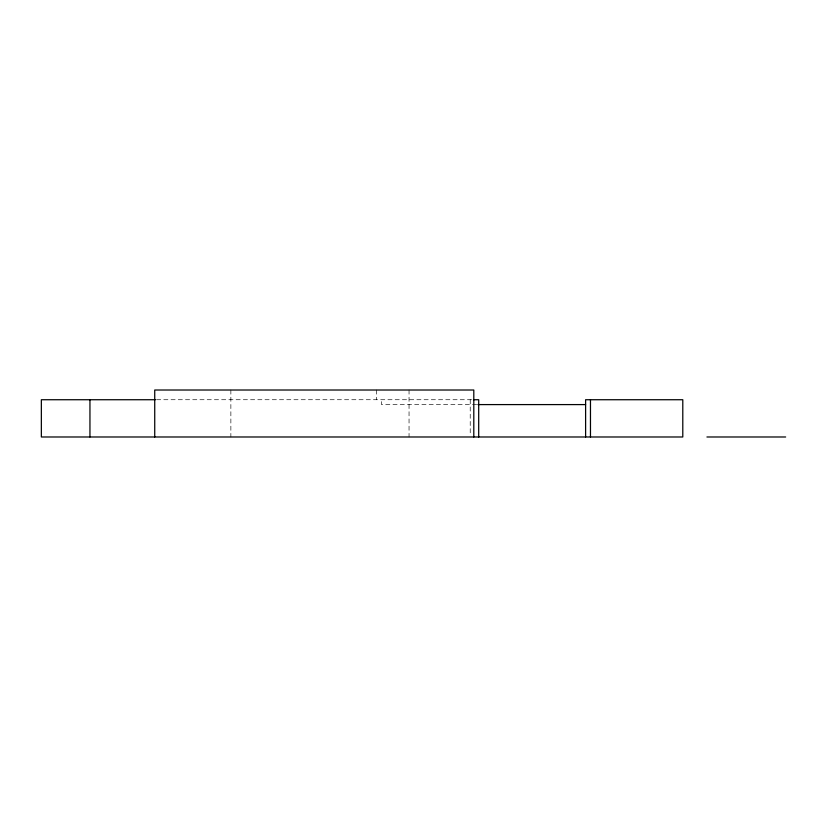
<?xml version="1.0" encoding="UTF-8"?>
<svg xmlns="http://www.w3.org/2000/svg" width="827" height="827" viewBox="0 0 827 827"><rect width="100%" height="100%" fill="white"/><g stroke="black" fill="none" stroke-linecap="round" stroke-linejoin="round"><path stroke-width="0.62" stroke-dasharray="4.13 3.1" d="M156.561 399.73L472.413 399.73M476.631 404.589L381.505 404.589L381.505 399.73M470.222 399.73L470.222 435.746M409.045 390.013L409.045 436.987M376.647 390.013L376.647 399.73M230.867 390.013L230.867 436.987"/><path stroke-width="1.24" d="M155.28 399.73L41.35 399.73L41.35 436.987L682.792 436.987L682.792 399.73L585.609 399.73L585.609 436.987M473.468 399.73L478.699 399.73L478.699 436.987M477.913 404.589L585.609 404.589M706.93 436.987L785.65 436.987M590.468 399.73L590.468 436.987M473.799 436.987L473.799 390.013L154.732 390.013L154.732 436.987M89.947 399.73L89.947 436.987"/></g></svg>
